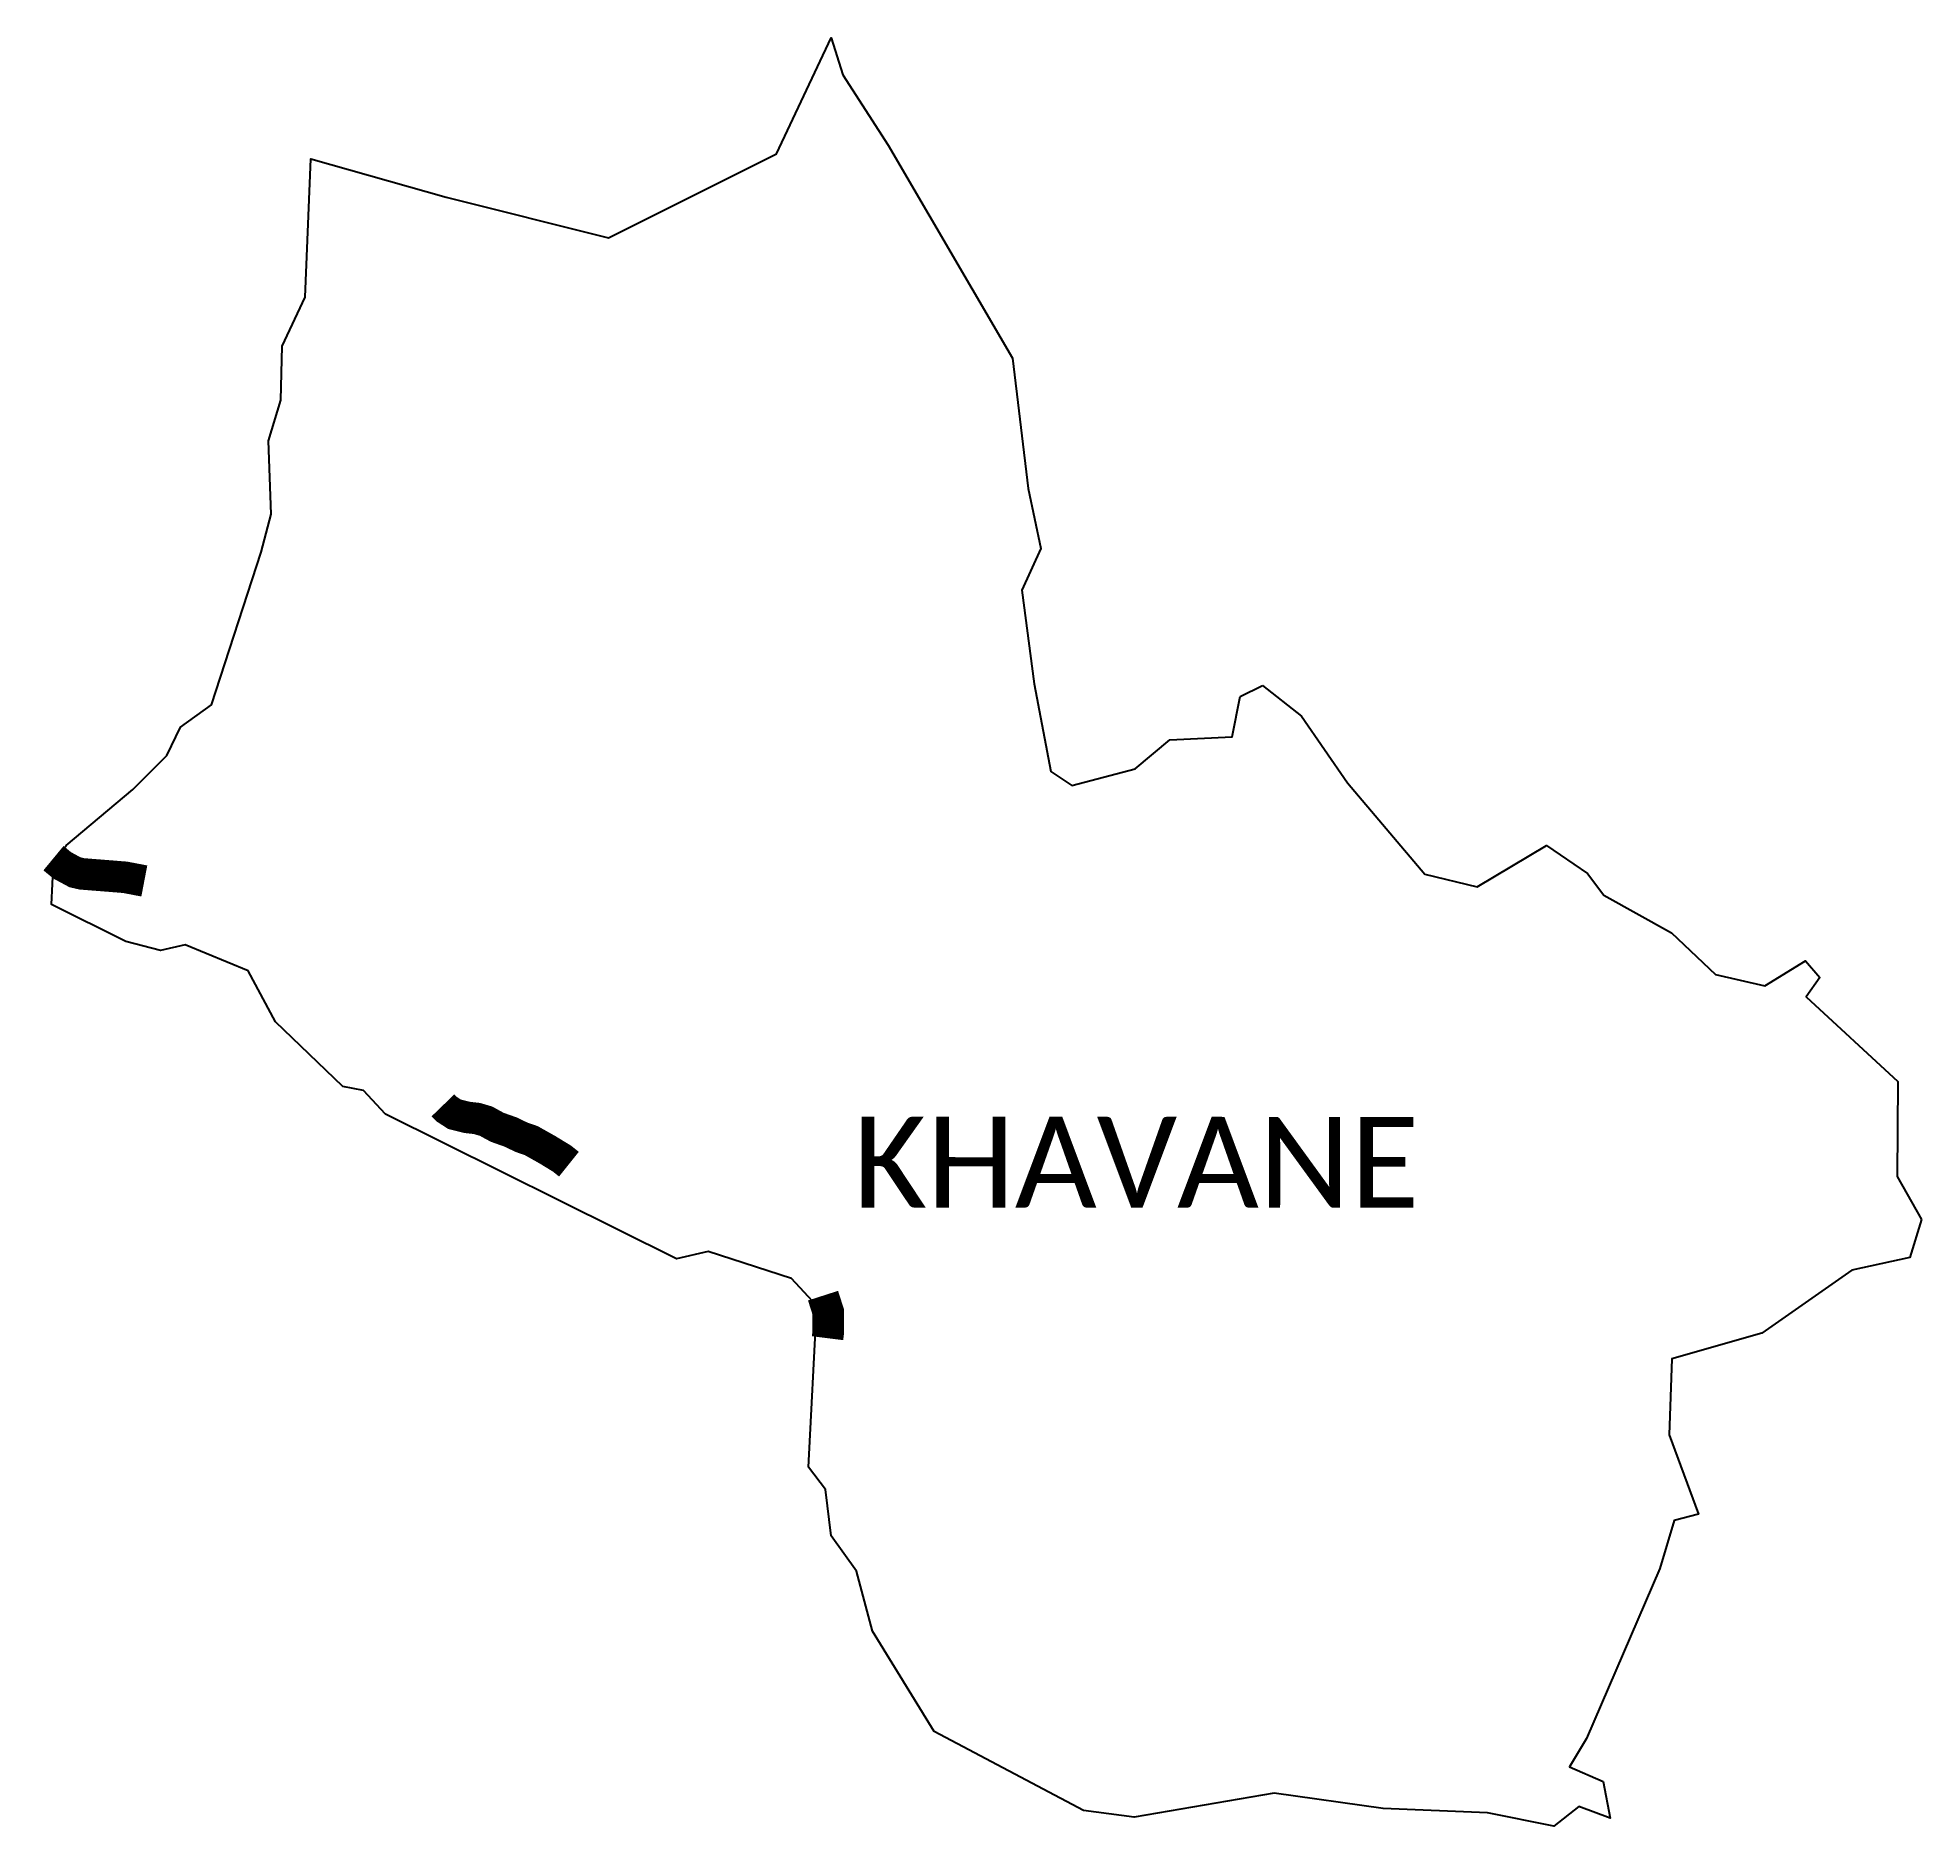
# Model space of a CAD drawing. Header units: metres. Extents: x 345437 to 348418, y 1759658 to 1762488.
import ezdxf

# ---------------------------------------------------------------- set-up
doc = ezdxf.new("R2010")
doc.units = ezdxf.units.M
doc.header["$MEASUREMENT"] = 0
for name, color, linetype in [('UNPROTECTED', 130, 'Continuous'), ('UNPROTECTED DUE TO CREEK', 150, 'Continuous'), ('VILLAGE BOUNDRY', 3, 'Continuous'), ('VILLAGE NAME', 250, 'Continuous')]:
    doc.layers.add(name, color=color, linetype=linetype)
doc.styles.get("Standard").update_dxf_attribs({"font": 'arial.ttf'})

msp = doc.modelspace()

# ---------------------------------------------------------------- linework, layer by layer
at = {"layer": 'UNPROTECTED', "const_width": 50, "flags": 128}
for points in [[(345461.9, 1761189.9), (345475.7, 1761178.5), (345495.9, 1761167.6), (345506.6, 1761165.1), (345525.1, 1761163.6), (345548.1, 1761161.8), (345575.4, 1761159.6), (345605.7, 1761153.8)], [(346078.4, 1760798.8), (346084.3, 1760792.7), (346096.7, 1760784.7), (346116, 1760779.8), (346132.4, 1760777.9), (346146.9, 1760773.6), (346155, 1760769.1), (346164.4, 1760764), (346185.6, 1760756.5), (346202.8, 1760748.2), (346218, 1760743), (346228.5, 1760737.1), (346243.8, 1760728.5), (346266.9, 1760714.4), (346277.8, 1760705.7)]]:
    msp.add_lwpolyline(points, dxfattribs=at)
at = {"layer": 'UNPROTECTED DUE TO CREEK', "const_width": 50, "flags": 128}
msp.add_lwpolyline([(346687.1, 1760430.3), (346688.1, 1760438.3), (346688.1, 1760472.4), (346680, 1760497.6)], dxfattribs=at)
at = {"layer": 'VILLAGE BOUNDRY'}
msp.add_lwpolyline([(347340.2, 1761445.5), (347375.4, 1761463.1)], dxfattribs=at)
for points in [[(348418.5, 1760618.3, 0), (348400.5, 1760558.2, 0), (348308.3, 1760537.9, 0), (348166.2, 1760438.5, 0), (348023.8, 1760397.6, 0), (348019.5, 1760277.4, 0), (348065.9, 1760151.8, 0), (348027.4, 1760142, 0), (348004.6, 1760066, 0), (347888.7, 1759797, 0), (347861.7, 1759752.1, 0), (347914.9, 1759729, 0), (347925.8, 1759670.7, 0), (347876.3, 1759689.2, 0), (347837, 1759657.9, 0), (347731.8, 1759679.2, 0), (347566.5, 1759685.9, 0), (347393.9, 1759710.3, 0), (347172.7, 1759672.4, 0), (347092.3, 1759682.9, 0), (346856.1, 1759808.1, 0), (346758.5, 1759966.5, 0), (346733, 1760061.9, 0), (346692.9, 1760117.5, 0), (346684, 1760190.8, 0), (346657.2, 1760226.4, 0), (346670.4, 1760481.5, 0), (346630.3, 1760524.9, 0), (346498.1, 1760567.5, 0), (346448, 1760556.1, 0), (345987.3, 1760784.9, 0), (345952.6, 1760822, 0), (345920, 1760828.6, 0), (345813.4, 1760930.9, 0), (345769.9, 1761011.8, 0), (345670.3, 1761053, 0), (345631.1, 1761043.6, 0), (345576.3, 1761058, 0), (345458.7, 1761116.8, 0), (345461.9, 1761182.2, 0), (345482.2, 1761209.7, 0), (345587.4, 1761298.8, 0), (345641.2, 1761352.2, 0), (345662.7, 1761397.2, 0), (345712, 1761432.3, 0), (345790.4, 1761674.2, 0), (345806.4, 1761734.3, 0), (345802.3, 1761850.3, 0), (345821.8, 1761914.9, 0), (345824, 1762000.1, 0), (345860.3, 1762077.4, 0), (345869.5, 1762296.4, 0), (346083.4, 1762236, 0), (346340.6, 1762171.4, 0), (346606.6, 1762304.6, 0), (346692.8, 1762488.2, 0), (346711.3, 1762429.2, 0), (346783.3, 1762318.2, 0), (346980.1, 1761981.3, 0), (347004.8, 1761774.9, 0), (347024.8, 1761680, 0), (346994.6, 1761613.9, 0), (347014.3, 1761465.9, 0), (347040.6, 1761327.1, 0), (347073.8, 1761305, 0), (347173.9, 1761331.3, 0), (347228.8, 1761377.3, 0), (347327.6, 1761382.1, 0), (347340.2, 1761445.5, 0)], [(347375.4, 1761463.1, 0), (347437.5, 1761414.5, 0), (347510.3, 1761309.1, 0), (347632.5, 1761164.8, 0), (347715.3, 1761144.5, 0), (347825.3, 1761209.7, 0), (347890, 1761165.7, 0), (347916, 1761131.2, 0), (348023, 1761071.7, 0), (348092.8, 1761005.6, 0), (348171, 1760987.7, 0), (348235.2, 1761027.7, 0), (348257.6, 1761001.2, 0), (348236.2, 1760970.4, 0), (348381.1, 1760836.6, 0), (348380.3, 1760686.1, 0), (348418.5, 1760618.3, 0)]]:
    msp.add_polyline3d(points, dxfattribs=at)

# ---------------------------------------------------------------- texts
at = {"layer": 'VILLAGE NAME', "insert": (346727.8, 1760780.8), "char_height": 143.7, "attachment_point": 1, "rotation": 359.9793}
msp.add_mtext_dynamic_manual_height_columns('{\\fCalibri|b0|i0|c0|p34;KHAVANE}', width=1418, gutter_width=718.5, heights=[0], dxfattribs=at)

doc.saveas('drawing.dxf')
